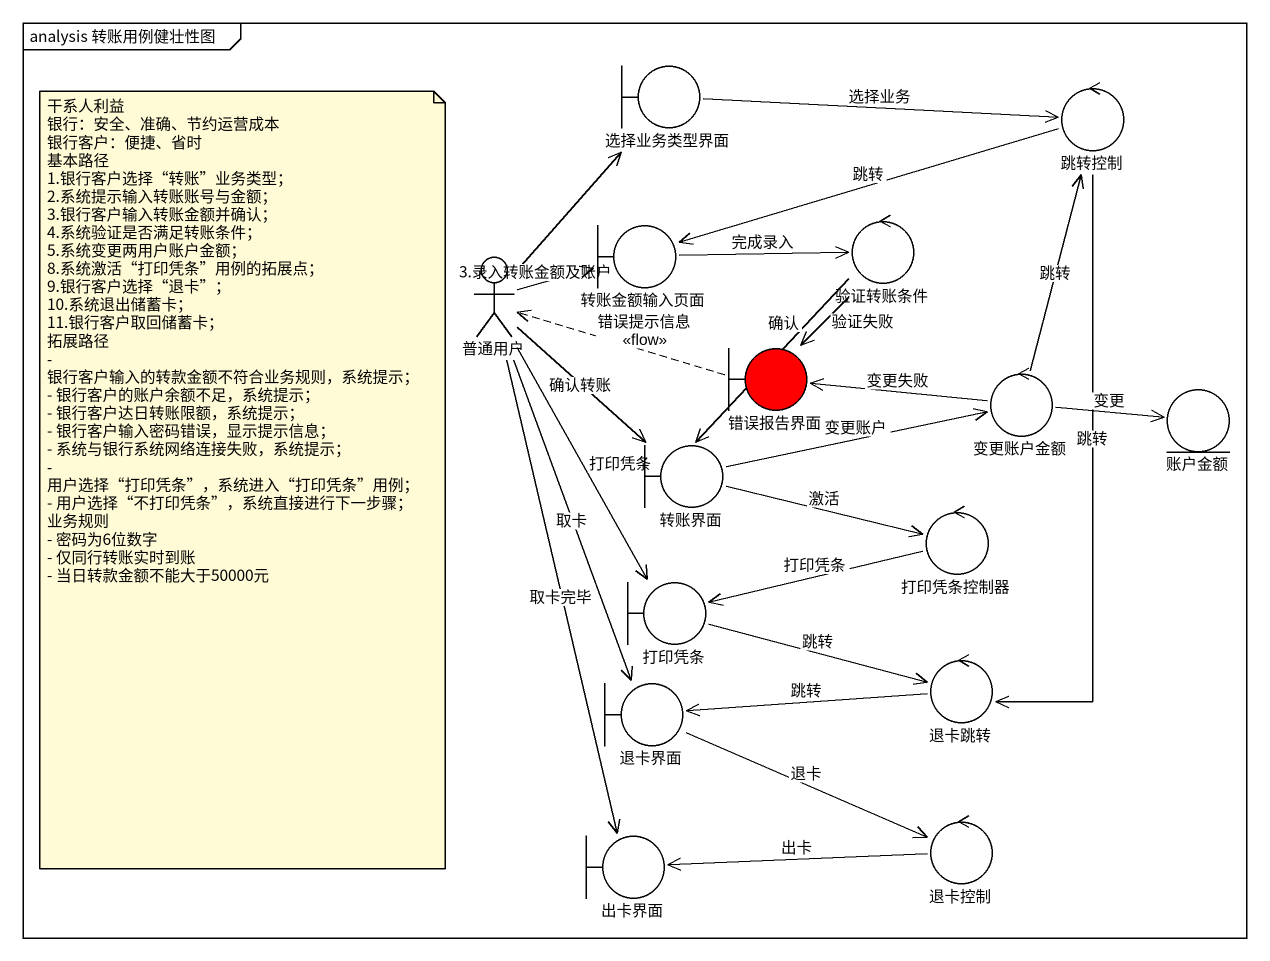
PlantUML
@startuml
mainframe analysis 转账用例健壮性图
boundary 选择业务类型界面
control 跳转控制
actor 普通用户
boundary 转账金额输入页面
control 验证转账条件
boundary 错误报告界面 #FF0000
control 变更账户金额
entity 账户金额
boundary 转账界面
control 打印凭条控制器
boundary 打印凭条
boundary 退卡界面
control 退卡跳转
boundary 出卡界面
control 退卡控制
选择业务类型界面 -right-> 跳转控制 : 选择业务
跳转控制 -left-> 转账金额输入页面 : 跳转
跳转控制 --> 退卡跳转 : 跳转
普通用户 -up-> 选择业务类型界面
普通用户 -right-> 转账金额输入页面 : 3.录入转账金额及账户
普通用户 --> 转账界面 : 确认转账
普通用户 --> 打印凭条 : 打印凭条
普通用户 --> 退卡界面 : 取卡
普通用户 --> 出卡界面 : 取卡完毕
转账金额输入页面 -right-> 验证转账条件 : 完成录入
验证转账条件 --> 错误报告界面 : 验证失败
验证转账条件 --> 转账界面 : 确认
错误报告界面 .left.> 普通用户 : 错误提示信息\n<<flow>>
变更账户金额 -up-> 跳转控制 : 跳转
变更账户金额 -left-> 错误报告界面 : 变更失败
变更账户金额 -right-> 账户金额 : 变更
转账界面 -right-> 变更账户金额 : 变更账户
转账界面 -right-> 打印凭条控制器 : 激活
打印凭条控制器 -left-> 打印凭条 : 打印凭条
打印凭条 -right-> 退卡跳转 : 跳转
退卡界面 -right-> 退卡控制 : 退卡
退卡跳转 -left-> 退卡界面 : 跳转
退卡控制 -left-> 出卡界面 : 出卡
note as N1
  干系人利益
  银行：安全、准确、节约运营成本
  银行客户：便捷、省时
  基本路径
  1.银行客户选择“转账”业务类型；
  2.系统提示输入转账账号与金额；
  3.银行客户输入转账金额并确认；
  4.系统验证是否满足转账条件；
  5.系统变更两用户账户金额；
  8.系统激活“打印凭条”用例的拓展点；
  9.银行客户选择“退卡”；
  10.系统退出储蓄卡；
  11.银行客户取回储蓄卡；
  拓展路径
  - 银行客户输入的转款金额不符合业务规则，系统提示；
  - 银行客户的账户余额不足，系统提示；
  - 银行客户达日转账限额，系统提示；
  - 银行客户输入密码错误，显示提示信息；
  - 系统与银行系统网络连接失败，系统提示；
  - 用户选择“打印凭条”，系统进入“打印凭条”用例；
  - 用户选择“不打印凭条”，系统直接进行下一步骤；
  业务规则
  - 密码为6位数字
  - 仅同行转账实时到账
  - 当日转款金额不能大于50000元
end note
@enduml
